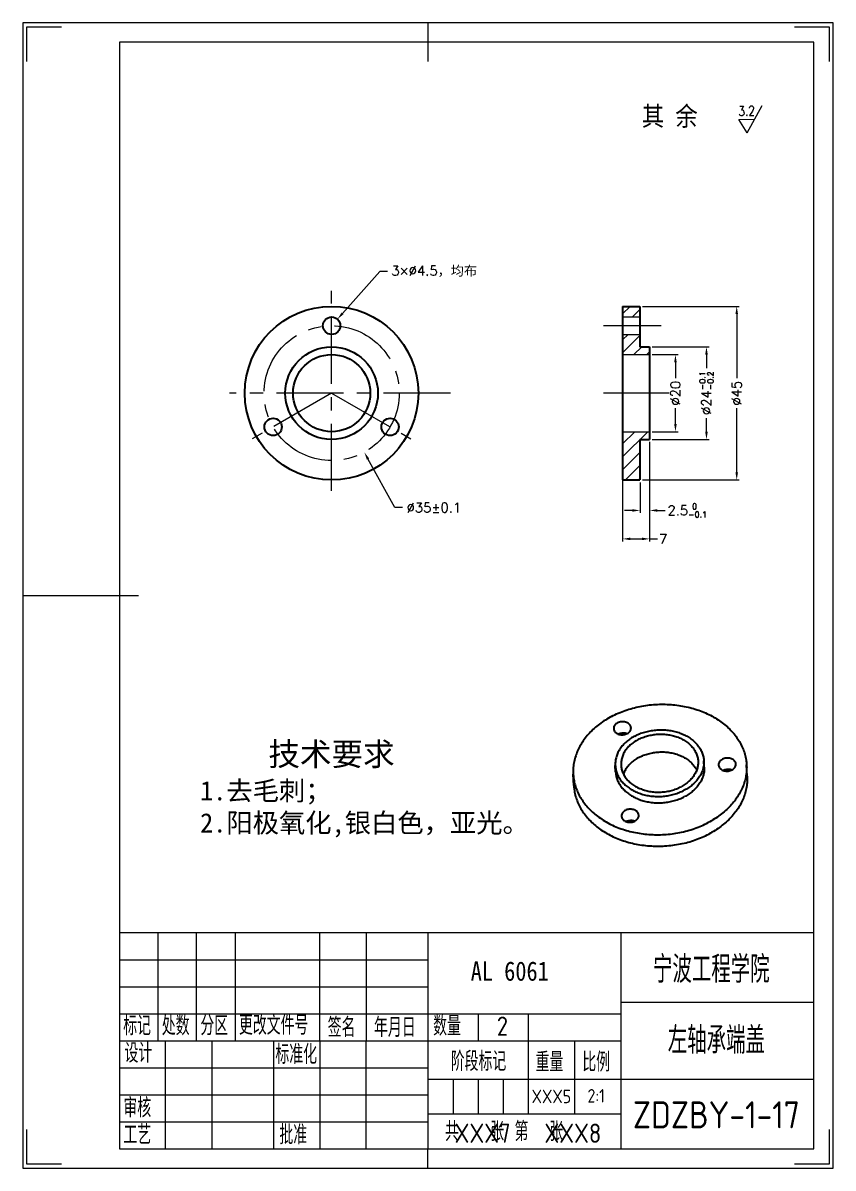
# Model space of a CAD drawing. Header units: millimetres. Extents: x 348 to 7549, y -2121 to -1262.
# Drawn here: x 6810.7 to 7020.7, y -2121.3 to -1824.3 of the extents above; entities that cross this region are included whole.
import ezdxf
from ezdxf.enums import TextEntityAlignment as Align

# ---------------------------------------------------------------- set-up
doc = ezdxf.new("R2010")
doc.units = ezdxf.units.MM
doc.header["$LTSCALE"] = 46.255
doc.header["$PDMODE"] = 3
doc.header["$PDSIZE"] = 8
doc.linetypes.add('CENTER', pattern=[0.6, 0.375, -0.075, 0.075, -0.075])
doc.layers.get('Defpoints').update_dxf_attribs({"linetype": 'CONTINUOUS'})
doc.layers.add('02___PRT_ALL_AXES', color=7, linetype='CONTINUOUS')
for name, color, linetype, lineweight in [('dim', 82, 'CONTINUOUS', 9), ('中心线', 2, 'CENTER', 13), ('剖面线', 4, 'CONTINUOUS', 13), ('图框_内框线', 5, 'CONTINUOUS', 13), ('图框_外框线', 7, 'CONTINUOUS', 13), ('图框_标题栏属性', 1, 'CONTINUOUS', 13), ('图框_标题栏文字', 6, 'CONTINUOUS', 13), ('图框_角线', 5, 'CONTINUOUS', 13), ('尺寸线', 80, 'CONTINUOUS', 13), ('文字', 3, 'CONTINUOUS', 13), ('粗实线', 7, 'CONTINUOUS', 20), ('细实线', 20, 'CONTINUOUS', 13)]:
    doc.layers.add(name, color=color, linetype=linetype, lineweight=lineweight)
doc.styles.add('ROMANC', font='romanc.shx', dxfattribs={"bigfont": 'gbcbig.shx'})
doc.styles.get("Standard").update_dxf_attribs({"font": 'txt', "width": 0.85, "bigfont": 'gbcbig.shx'})
doc.styles.add('TXT08', font='txt.shx', dxfattribs={"width": 0.8, "bigfont": 'gbcbig.shx'})
doc.styles.add('宋体', font='SimSun.ttf')
doc.styles.add('工程字', font='gbenor.shx', dxfattribs={"bigfont": 'gbcbig.shx'})
doc.dimstyles.new('YanXiu', dxfattribs={"dimtxt": 2.5, "dimasz": 2.2, "dimexe": 0.66, "dimexo": 0.66, "dimgap": 0.66, "dimtad": 0, "dimtoh": 1, "dimdsep": 46, "dimtxsty": 'ROMANC', "dimcen": 0, "dimclrd": 256, "dimclre": 131, "dimclrt": 42, "dimazin": 2, "dimtfac": 1, "dimtofl": 0, "dimtmove": 0, "dimatfit": 3, "dimfxl": 1, "dimlwd": 5, "dimlwe": 5, "dimarcsym": 0})

# ---------------------------------------------------------------- blocks, each defined once
blk = doc.blocks.new('*D172')
at = {"layer": 'Defpoints', "color": 0, "transparency": 16777216}
for p in [(6973.2, -1910.28), (6973.2, -1930.28), (6979.89, -1930.28)]:
    blk.add_point(p, dxfattribs=at)
at = {"layer": 'dim', "color": 131, "lineweight": 5, "transparency": 16777216}
for p, q in [((6973.86, -1910.28), (6980.55, -1910.28)), ((6973.86, -1930.28), (6980.55, -1930.28))]:
    blk.add_line(p, q, dxfattribs=at)
at = {"layer": 'dim', "lineweight": 5, "transparency": 16777216}
for p, q in [((6979.89, -1912.28), (6979.89, -1916.4)), ((6979.89, -1928.28), (6979.89, -1924.15))]:
    blk.add_line(p, q, dxfattribs=at)
at = {"layer": 'dim', "transparency": 16777216}
for points in [[(6979.55, -1912.28), (6980.22, -1912.28), (6979.89, -1910.28)], [(6979.55, -1928.28), (6980.22, -1928.28), (6979.89, -1930.28)]]:
    blk.add_solid(points, dxfattribs=at)
at = {"layer": 'dim', "color": 42, "transparency": 16777216, "insert": (6979.89, -1920.28), "char_height": 2.5, "attachment_point": 5, "rotation": 90, "style": 'ROMANC'}
blk.add_mtext('%%c20', dxfattribs=at)
blk = doc.blocks.new('*D173')
at = {"layer": 'Defpoints', "color": 0, "transparency": 16777216}
for p in [(6973.2, -1908.28), (6973.2, -1932.28), (6987.93, -1932.28)]:
    blk.add_point(p, dxfattribs=at)
at = {"layer": 'dim', "color": 131, "lineweight": 5, "transparency": 16777216}
for p, q in [((6973.86, -1908.28), (6988.59, -1908.28)), ((6973.86, -1932.28), (6988.59, -1932.28))]:
    blk.add_line(p, q, dxfattribs=at)
at = {"layer": 'dim', "lineweight": 5, "transparency": 16777216}
for p, q in [((6987.93, -1910.28), (6987.93, -1913.76)), ((6987.93, -1930.28), (6987.93, -1926.8))]:
    blk.add_line(p, q, dxfattribs=at)
at = {"layer": 'dim', "transparency": 16777216}
for points in [[(6987.6, -1910.28), (6988.26, -1910.28), (6987.93, -1908.28)], [(6987.6, -1930.28), (6988.26, -1930.28), (6987.93, -1932.28)]]:
    blk.add_solid(points, dxfattribs=at)
at = {"layer": 'dim', "color": 42, "transparency": 16777216, "insert": (6987.93, -1920.28), "char_height": 2.5, "attachment_point": 5, "rotation": 90, "style": 'ROMANC'}
blk.add_mtext('\\A1;%%c24{\\H1.500000;\\S-0.1^ -0.2;}', dxfattribs=at)
blk = doc.blocks.new('*D174')
at = {"layer": 'Defpoints', "color": 0, "transparency": 16777216}
for p in [(6970.7, -1897.78), (6970.7, -1942.78), (6995.77, -1942.78)]:
    blk.add_point(p, dxfattribs=at)
at = {"layer": 'dim', "color": 131, "lineweight": 5, "transparency": 16777216}
for p, q in [((6971.36, -1897.78), (6996.43, -1897.78)), ((6971.36, -1942.78), (6996.43, -1942.78))]:
    blk.add_line(p, q, dxfattribs=at)
at = {"layer": 'dim', "lineweight": 5, "transparency": 16777216}
for p, q in [((6995.77, -1899.78), (6995.77, -1916.4)), ((6995.77, -1940.78), (6995.77, -1924.15))]:
    blk.add_line(p, q, dxfattribs=at)
at = {"layer": 'dim', "transparency": 16777216}
for points in [[(6995.44, -1899.78), (6996.1, -1899.78), (6995.77, -1897.78)], [(6995.44, -1940.78), (6996.1, -1940.78), (6995.77, -1942.78)]]:
    blk.add_solid(points, dxfattribs=at)
at = {"layer": 'dim', "color": 42, "transparency": 16777216, "insert": (6995.77, -1920.28), "char_height": 2.5, "attachment_point": 5, "rotation": 90, "style": 'ROMANC'}
blk.add_mtext('%%c45', dxfattribs=at)
blk = doc.blocks.new('*D175')
at = {"layer": 'Defpoints', "color": 0, "transparency": 16777216}
for p in [(6973.2, -1932.28), (6970.7, -1942.78), (6973.2, -1950.7)]:
    blk.add_point(p, dxfattribs=at)
at = {"layer": 'dim', "color": 131, "lineweight": 5, "transparency": 16777216}
for p, q in [((6973.2, -1932.94), (6973.2, -1951.36)), ((6970.7, -1943.44), (6970.7, -1951.36))]:
    blk.add_line(p, q, dxfattribs=at)
at = {"layer": 'dim', "lineweight": 5, "transparency": 16777216}
for p, q in [((6968.7, -1950.7), (6966.7, -1950.7)), ((6975.2, -1950.7), (6977.2, -1950.7))]:
    blk.add_line(p, q, dxfattribs=at)
at = {"layer": 'dim', "transparency": 16777216}
for points in [[(6968.7, -1950.36), (6968.7, -1951.03), (6970.7, -1950.7)], [(6975.2, -1950.36), (6975.2, -1951.03), (6973.2, -1950.7)]]:
    blk.add_solid(points, dxfattribs=at)
at = {"layer": 'dim', "color": 42, "transparency": 16777216, "insert": (6982.94, -1950.7), "char_height": 2.5, "attachment_point": 5, "style": 'ROMANC'}
blk.add_mtext('\\A1;2.5{\\H1.500000;\\S 0^ -0.1;}', dxfattribs=at)
blk = doc.blocks.new('*D176')
at = {"layer": 'Defpoints', "color": 0, "transparency": 16777216}
for p in [(6966.2, -1930.28), (6973.2, -1932.28), (6973.2, -1958.08)]:
    blk.add_point(p, dxfattribs=at)
at = {"layer": 'dim', "color": 131, "lineweight": 5, "transparency": 16777216}
for p, q in [((6966.2, -1930.94), (6966.2, -1958.74)), ((6973.2, -1932.94), (6973.2, -1958.74))]:
    blk.add_line(p, q, dxfattribs=at)
at = {"layer": 'dim', "lineweight": 5, "transparency": 16777216}
for p, q in [((6968.2, -1958.08), (6971.2, -1958.08)), ((6973.2, -1958.08), (6975.2, -1958.08))]:
    blk.add_line(p, q, dxfattribs=at)
at = {"layer": 'dim', "transparency": 16777216}
for points in [[(6968.2, -1957.74), (6968.2, -1958.41), (6966.2, -1958.08)], [(6971.2, -1957.74), (6971.2, -1958.41), (6973.2, -1958.08)]]:
    blk.add_solid(points, dxfattribs=at)
at = {"layer": 'dim', "color": 42, "transparency": 16777216, "insert": (6976.69, -1958.08), "char_height": 2.5, "attachment_point": 5, "style": 'ROMANC'}
blk.add_mtext('7', dxfattribs=at)
blk = doc.blocks.new('*D177')
at = {"layer": 'Defpoints', "color": 0, "transparency": 16777216}
for p in [(6892.26, -1901.1), (6889.27, -1904.46)]:
    blk.add_point(p, dxfattribs=at)
at = {"layer": 'dim', "lineweight": 5, "transparency": 16777216}
for p, q in [((6903.27, -1888.7), (6893.59, -1899.6)), ((6905.27, -1888.7), (6903.27, -1888.7))]:
    blk.add_line(p, q, dxfattribs=at)
at = {"layer": 'dim', "transparency": 16777216}
blk.add_solid([(6893.34, -1899.38), (6893.84, -1899.82), (6892.26, -1901.1)], dxfattribs=at)
at = {"layer": 'dim', "color": 42, "transparency": 16777216, "insert": (6917.36, -1888.7), "char_height": 2.5, "attachment_point": 5, "style": 'ROMANC'}
blk.add_mtext('3×∅4.5{\\fFangSong|b0|i0|c134|p49;，均布}', dxfattribs=at)
blk = doc.blocks.new('*D178')
at = {"layer": 'Defpoints', "color": 0, "transparency": 16777216}
for p in [(6882.31, -1904.96), (6899.23, -1935.6)]:
    blk.add_point(p, dxfattribs=at)
at = {"layer": 'dim', "lineweight": 5, "transparency": 16777216}
for p, q in [((6907.17, -1949.97), (6900.19, -1937.35)), ((6909.17, -1949.97), (6907.17, -1949.97))]:
    blk.add_line(p, q, dxfattribs=at)
at = {"layer": 'dim', "transparency": 16777216}
blk.add_solid([(6900.49, -1937.19), (6899.9, -1937.51), (6899.23, -1935.6)], dxfattribs=at)
at = {"layer": 'dim', "color": 42, "transparency": 16777216, "insert": (6917.27, -1949.97), "char_height": 2.5, "attachment_point": 5, "style": 'ROMANC'}
blk.add_mtext('\\A1;∅35±0.1', dxfattribs=at)

msp = doc.modelspace()

# ---------------------------------------------------------------- linework, layer by layer
at = {"layer": '02___PRT_ALL_AXES', "color": 7, "linetype": 'Continuous'}
for p, q in [((6966.19763, -1897.7788), (6966.19763, -1942.7788)), ((6966.19763, -1897.7788), (6970.69763, -1897.7788)), ((6970.69763, -1897.7788), (6970.69763, -1908.2788)), ((6970.69763, -1908.2788), (6973.19763, -1908.2788)), ((6973.19763, -1908.2788), (6973.19763, -1932.2788)), ((6970.69763, -1932.2788), (6973.19763, -1932.2788)), ((6970.69763, -1932.2788), (6970.69763, -1942.7788)), ((6966.19763, -1942.7788), (6970.69763, -1942.7788)), ((6987.34682, -2017.27171), (6987.25914, -2015.62388)), ((6953.55267, -2022.04437), (6953.39485, -2019.07826)), ((6964.37931, -2018.49379), (6964.29163, -2016.84595)), ((6998.4891, -2019.65334), (6998.33128, -2016.68724))]:
    msp.add_line(p, q, dxfattribs=at)
for centre, radius in [((6890.76647, -1920.2788), 22.5), ((6890.76647, -1902.7788), 2.25), ((6890.76647, -1920.2788), 12), ((6890.76647, -1920.2788), 10), ((6875.61102, -1929.0288), 2.25), ((6905.92191, -1929.0288), 2.25)]:
    msp.add_circle(centre, radius, dxfattribs=at)
for points, start_tangent, end_tangent in [([(6963.35506, -2004.1177), (6965.08044, -2003.29105), (6966.89263, -2002.58188), (6968.77705, -2001.9959), (6970.71852, -2001.53784), (6972.70141, -2001.21138), (6974.70976, -2001.01914), (6976.72739, -2000.96268), (6978.73807, -2001.04245), (6980.72559, -2001.25781), (6982.67397, -2001.60702), (6984.56751, -2002.08728), (6986.39097, -2002.69471), (6988.12966, -2003.42442), (6989.76959, -2004.27055), (6991.29755, -2005.22627), (6992.70124, -2006.2839), (6993.96936, -2007.43491), (6995.0917, -2008.67005), (6996.05922, -2009.97935), (6996.86413, -2011.3523), (6997.49996, -2012.77782), (6997.96158, -2014.24444), (6998.24527, -2015.74036), (6998.33127, -2016.68736)], (0.884814875, 0.46594274), (0.053144461, -0.998586835)), ([(6963.35506, -2004.1177), (6961.73039, -2005.05518), (6960.2195, -2006.09594), (6958.83457, -2007.2316), (6957.58674, -2008.45302), (6956.48607, -2009.75036), (6955.5414, -2011.11318), (6954.76035, -2012.5305), (6954.14921, -2013.99092), (6953.7129, -2015.48267), (6953.45493, -2016.99374), (6953.37737, -2018.51198), (6953.39485, -2019.07814)], (-0.884814875, -0.46594274), (0.053144461, -0.998586835)), ([(6964.88381, -2005.8001), (6964.47297, -2006.07559), (6964.15869, -2006.41506), (6963.95925, -2006.7988), (6963.88623, -2007.20449), (6963.88782, -2007.29577)], (-0.884814875, -0.46594274), (0.053604594, -0.99856224)), ([(6963.88782, -2007.29577), (6963.94388, -2007.60856), (6964.12884, -2007.98752), (6964.43038, -2008.31936), (6964.83096, -2008.58479), (6965.3073, -2008.76838), (6965.83172, -2008.85945), (6966.37375, -2008.85273), (6966.90188, -2008.7486), (6967.38541, -2008.55311)], (0.053604594, -0.99856224), (0.884814875, 0.46594274)), ([(6968.3814, -2007.05743), (6968.32535, -2006.74464), (6968.14038, -2006.36568), (6967.83885, -2006.03384), (6967.43827, -2005.76841), (6966.96193, -2005.58483), (6966.43751, -2005.49375), (6965.89548, -2005.50047), (6965.36735, -2005.6046), (6964.88381, -2005.8001)], (-0.053604594, 0.99856224), (-0.884814875, -0.46594274)), ([(6967.38541, -2008.55311), (6967.79626, -2008.27762), (6968.11054, -2007.93814), (6968.30998, -2007.5544), (6968.383, -2007.14871), (6968.3814, -2007.05743)], (0.884814875, 0.46594274), (-0.053604594, 0.99856224)), ([(6969.3824, -2009.19945), (6970.62984, -2008.62457), (6971.95843, -2008.16971), (6973.34721, -2007.84205), (6974.77429, -2007.64674), (6976.21715, -2007.58688), (6977.65305, -2007.6634), (6979.05934, -2007.8751), (6980.41383, -2008.21864), (6981.69518, -2008.6886), (6982.88316, -2009.27757), (6983.95905, -2009.97626), (6984.90588, -2010.77365), (6985.70872, -2011.65718), (6986.3549, -2012.61289), (6986.83424, -2013.62573), (6987.13917, -2014.67971), (6987.25914, -2015.62411)], (0.884814875, 0.46594274), (0.053175293, -0.998585193)), ([(6969.3824, -2009.19945), (6968.23578, -2009.88528), (6967.20807, -2010.67124), (6966.31547, -2011.54496), (6965.57205, -2012.49263), (6964.98955, -2013.49932), (6964.57715, -2014.54916), (6964.34135, -2015.62558), (6964.28587, -2016.71161), (6964.29162, -2016.84572)], (-0.884814875, -0.46594274), (0.053175293, -0.998585193)), ([(6967.26193, -2008.59427), (6967.11975, -2008.55093), (6966.59533, -2008.45985), (6966.0533, -2008.46657), (6965.52517, -2008.57071), (6965.16435, -2008.70579)], (-0.947877332, 0.31863547), (-0.908720456, -0.417405237)), ([(6970.21627, -2010.11712), (6969.13718, -2010.76961), (6968.18175, -2011.52391), (6967.36777, -2012.36597), (6966.71042, -2013.2801), (6966.22192, -2014.24928), (6965.91139, -2015.25544), (6965.78461, -2016.27985), (6965.78955, -2016.76621)], (-0.884814875, -0.46594274), (0.053142821, -0.998586922)), ([(6970.21627, -2010.11712), (6971.39891, -2009.57858), (6972.66308, -2009.16405), (6973.98523, -2008.88123), (6975.34072, -2008.73539), (6976.70431, -2008.72926), (6978.0506, -2008.86294), (6979.3545, -2009.13395), (6980.59173, -2009.53724), (6981.73924, -2010.06529), (6982.77565, -2010.70827), (6983.68167, -2011.4542), (6984.4404, -2012.28919), (6985.03772, -2013.19768), (6985.46251, -2014.16275), (6985.70684, -2015.16641), (6985.76122, -2015.70362)], (0.884814875, 0.46594274), (0.053142821, -0.998586922)), ([(6970.46177, -2014.73105), (6971.64442, -2014.19252), (6972.90859, -2013.77799), (6974.23073, -2013.49517), (6975.58622, -2013.34933), (6976.94981, -2013.3432), (6978.2961, -2013.47688), (6979.6, -2013.74789), (6980.83723, -2014.15118), (6981.98474, -2014.67923), (6983.02116, -2015.32221), (6983.92717, -2016.06814), (6984.68591, -2016.90313), (6985.28323, -2017.81162), (6985.39883, -2018.03386)], (0.884814875, 0.46594274), (0.443790449, -0.896130592)), ([(6970.46177, -2014.73105), (6969.38268, -2015.38355), (6968.42725, -2016.13785), (6967.61328, -2016.97991), (6966.95592, -2017.89404), (6966.46743, -2018.86322), (6966.39969, -2019.0381)], (-0.884814875, -0.46594274), (-0.347267989, -0.937765932)), ([(6985.76122, -2015.70362), (6985.76616, -2016.18998), (6985.63938, -2017.21439), (6985.32884, -2018.22055), (6984.84035, -2019.18973), (6984.18299, -2020.10386), (6983.36902, -2020.94592), (6982.41358, -2021.70022), (6981.3345, -2022.35271)], (0.053142821, -0.998586922), (-0.884814875, -0.46594274)), ([(6987.25914, -2015.62411), (6987.26489, -2015.75822), (6987.20941, -2016.84425), (6986.97361, -2017.92067), (6986.56121, -2018.97051), (6985.97871, -2019.9772), (6985.2353, -2020.92487), (6984.3427, -2021.79859), (6983.31498, -2022.58455), (6982.16836, -2023.27038)], (0.053175293, -0.998585193), (-0.884814875, -0.46594274)), ([(6992.0631, -2015.23122), (6991.65226, -2015.50671), (6991.33798, -2015.84618), (6991.13854, -2016.22992), (6991.06552, -2016.63561), (6991.06712, -2016.72689)], (-0.884814875, -0.46594274), (0.053604594, -0.99856224)), ([(6995.56069, -2016.48856), (6995.50464, -2016.17577), (6995.31968, -2015.7968), (6995.01814, -2015.46496), (6994.61756, -2015.19954), (6994.14122, -2015.01595), (6993.6168, -2014.92487), (6993.07477, -2014.93159), (6992.54664, -2015.03573), (6992.0631, -2015.23122)], (-0.053604594, 0.99856224), (-0.884814875, -0.46594274)), ([(6994.56471, -2017.98423), (6994.97555, -2017.70874), (6995.28983, -2017.36926), (6995.48927, -2016.98553), (6995.56229, -2016.57984), (6995.56069, -2016.48856)], (0.884814875, 0.46594274), (-0.053604594, 0.99856224)), ([(6953.39485, -2019.07814), (6953.48086, -2020.02514), (6953.76455, -2021.52106), (6954.22617, -2022.98768), (6954.86199, -2024.4132), (6955.66691, -2025.78615), (6956.63443, -2027.09545), (6957.75677, -2028.33059), (6959.02489, -2029.4816), (6960.42858, -2030.53923), (6961.95654, -2031.49495), (6963.59647, -2032.34108), (6965.33516, -2033.07079), (6967.15862, -2033.67822), (6969.05215, -2034.15848), (6971.00053, -2034.50769), (6972.98806, -2034.72305), (6974.99873, -2034.80282), (6977.01637, -2034.74636), (6979.02471, -2034.55412), (6981.00761, -2034.22766), (6982.94908, -2033.7696), (6984.8335, -2033.18362), (6986.64569, -2032.47445), (6988.37107, -2031.6478)], (0.053144461, -0.998586835), (0.884814875, 0.46594274)), ([(6964.29162, -2016.84572), (6964.41159, -2017.79012), (6964.71653, -2018.8441), (6965.19586, -2019.85694), (6965.84205, -2020.81265), (6966.64488, -2021.69618), (6967.59171, -2022.49357), (6968.6676, -2023.19226), (6969.85559, -2023.78123), (6971.13694, -2024.25119), (6972.49143, -2024.59473), (6973.89772, -2024.80643), (6975.33361, -2024.88295), (6976.77648, -2024.82309), (6978.20355, -2024.62778), (6979.59234, -2024.30012), (6980.92092, -2023.84526), (6982.16836, -2023.27038)], (0.053175293, -0.998585193), (0.884814875, 0.46594274)), ([(6964.3793, -2018.49356), (6964.49927, -2019.43795), (6964.80421, -2020.49194), (6965.28354, -2021.50477), (6965.92972, -2022.46049), (6966.73256, -2023.34401), (6967.67939, -2024.14141), (6968.75528, -2024.8401), (6969.94327, -2025.42907), (6971.22462, -2025.89903), (6972.57911, -2026.24257), (6973.9854, -2026.45427), (6975.42129, -2026.53079), (6976.86416, -2026.47092), (6978.29123, -2026.27562), (6979.68002, -2025.94795), (6981.0086, -2025.4931), (6982.25604, -2024.91822)], (0.053175293, -0.998585193), (0.884814875, 0.46594274)), ([(6965.78955, -2016.76621), (6965.84393, -2017.30342), (6966.08826, -2018.30708), (6966.51304, -2019.27215), (6967.11036, -2020.18064), (6967.8691, -2021.01563), (6968.77511, -2021.76156), (6969.81153, -2022.40454), (6970.95904, -2022.93259), (6972.19627, -2023.33588), (6973.50017, -2023.60689), (6974.84646, -2023.74057), (6976.21005, -2023.73444), (6977.56554, -2023.5886), (6978.88768, -2023.30578), (6980.15185, -2022.89125), (6981.3345, -2022.35271)], (0.053142821, -0.998586922), (0.884814875, 0.46594274)), ([(6987.34682, -2017.27194), (6987.35257, -2017.40606), (6987.29709, -2018.49209), (6987.06129, -2019.56851), (6986.64889, -2020.61834), (6986.06639, -2021.62504), (6985.32298, -2022.57271), (6984.43038, -2023.44642), (6983.40266, -2024.23239), (6982.25604, -2024.91822)], (0.053175293, -0.998585193), (-0.884814875, -0.46594274)), ([(6998.33127, -2016.68736), (6998.34876, -2017.25352), (6998.2712, -2018.77176), (6998.01323, -2020.28283), (6997.57691, -2021.77458), (6996.96577, -2023.235), (6996.18473, -2024.65232), (6995.24006, -2026.01514), (6994.13938, -2027.31248), (6992.89156, -2028.5339), (6991.50662, -2029.66956), (6989.99574, -2030.71032), (6988.37107, -2031.6478)], (0.053144461, -0.998586835), (-0.884814875, -0.46594274)), ([(6991.06712, -2016.72689), (6991.12317, -2017.03968), (6991.30813, -2017.41865), (6991.60967, -2017.75049), (6992.01025, -2018.01591), (6992.48659, -2018.1995), (6993.01101, -2018.29058), (6993.55304, -2018.28385), (6994.08117, -2018.17972), (6994.56471, -2017.98423)], (0.053604594, -0.99856224), (0.884814875, 0.46594274)), ([(6994.44122, -2018.02539), (6994.29904, -2017.98205), (6993.77462, -2017.89097), (6993.23259, -2017.8977), (6992.70447, -2018.00183), (6992.34364, -2018.13691)], (-0.947877332, 0.31863547), (-0.908720456, -0.417405237)), ([(6953.55268, -2022.04424), (6953.63868, -2022.99125), (6953.92237, -2024.48716), (6954.38399, -2025.95379), (6955.01982, -2027.37931), (6955.82473, -2028.75225), (6956.79225, -2030.06156), (6957.91459, -2031.29669), (6959.18271, -2032.4477), (6960.5864, -2033.50533), (6962.11436, -2034.46105), (6963.75429, -2035.30718), (6965.49298, -2036.0369), (6967.31644, -2036.64433), (6969.20998, -2037.12458), (6971.15835, -2037.4738), (6973.14588, -2037.68915), (6975.15656, -2037.76893), (6977.17419, -2037.71246), (6979.18254, -2037.52023), (6981.16543, -2037.19376), (6983.1069, -2036.7357), (6984.99132, -2036.14973), (6986.80351, -2035.44056), (6988.52889, -2034.6139)], (0.053144461, -0.998586835), (0.884814875, 0.46594274)), ([(6998.4891, -2019.65346), (6998.50658, -2020.21963), (6998.42902, -2021.73786), (6998.17105, -2023.24893), (6997.73474, -2024.74069), (6997.1236, -2026.2011), (6996.34255, -2027.61842), (6995.39788, -2028.98124), (6994.29721, -2030.27858), (6993.04938, -2031.5), (6991.66445, -2032.63566), (6990.15356, -2033.67642), (6988.52889, -2034.6139)], (0.053144461, -0.998586835), (-0.884814875, -0.46594274)), ([(6966.88987, -2028.48742), (6966.47902, -2028.76291), (6966.16475, -2029.10239), (6965.9653, -2029.48612), (6965.89228, -2029.89181), (6965.89388, -2029.98309)], (-0.884814875, -0.46594274), (0.053604594, -0.99856224)), ([(6970.38746, -2029.74476), (6970.33141, -2029.43197), (6970.14644, -2029.053), (6969.84491, -2028.72116), (6969.44433, -2028.45574), (6968.96799, -2028.27215), (6968.44356, -2028.18107), (6967.90154, -2028.1878), (6967.37341, -2028.29193), (6966.88987, -2028.48742)], (-0.053604594, 0.99856224), (-0.884814875, -0.46594274)), ([(6965.89388, -2029.98309), (6965.94993, -2030.29588), (6966.1349, -2030.67485), (6966.43643, -2031.00669), (6966.83701, -2031.27211), (6967.31336, -2031.4557), (6967.83778, -2031.54678), (6968.3798, -2031.54006), (6968.90793, -2031.43592), (6969.39147, -2031.24043)], (0.053604594, -0.99856224), (0.884814875, 0.46594274)), ([(6969.26798, -2031.28159), (6969.12581, -2031.23826), (6968.60139, -2031.14718), (6968.05936, -2031.1539), (6967.53123, -2031.25803), (6967.17041, -2031.39311)], (-0.947877332, 0.31863547), (-0.908720456, -0.417405237)), ([(6969.39147, -2031.24043), (6969.80232, -2030.96494), (6970.11659, -2030.62547), (6970.31604, -2030.24173), (6970.38906, -2029.83604), (6970.38746, -2029.74476)], (0.884814875, 0.46594274), (-0.053604594, 0.99856224))]:
    msp.add_spline(points, degree=3, dxfattribs=dict(at, start_tangent=start_tangent, end_tangent=end_tangent))
at = {"layer": 'dim'}
for p, q in [((6998.44143, -1852.73425), (7002.34928, -1845.65879)), ((6996.35463, -1849.27323), (7000.39536, -1849.19652)), ((6998.44143, -1852.73425), (6996.35463, -1849.27323))]:
    msp.add_line(p, q, dxfattribs=at)
at = {"layer": '中心线'}
for p, q in [((6890.76647, -1945.61783), (6890.76647, -1893.7788)), ((6976.19763, -1902.7788), (6961.19763, -1902.7788)), ((6921.56892, -1920.2788), (6864.26647, -1920.2788)), ((6890.76647, -1920.2788), (6870.19836, -1932.1538)), ((6890.76647, -1920.2788), (6911.33457, -1932.1538)), ((6978.19763, -1920.2788), (6961.19763, -1920.2788))]:
    msp.add_line(p, q, dxfattribs=at)
msp.add_circle((6890.76647, -1920.2788), 17.5, dxfattribs=at)
at = {"layer": '剖面线'}
for p, q in [((6966.19763, -1899.74632), (6968.16515, -1897.7788)), ((6968.78275, -1900.5288), (6970.69763, -1898.61392)), ((6966.19763, -1906.48152), (6967.65035, -1905.0288)), ((6966.19763, -1909.84911), (6970.69763, -1905.34911)), ((6969.13554, -1910.2788), (6971.13554, -1908.2788)), ((6972.50313, -1910.2788), (6973.19763, -1909.5843)), ((6966.19763, -1933.42228), (6969.34111, -1930.2788)), ((6966.19763, -1936.78988), (6972.70871, -1930.2788)), ((6966.19763, -1940.15748), (6970.69763, -1935.65748)), ((6966.9439, -1942.7788), (6970.69763, -1939.02507)), ((6970.3115, -1942.7788), (6970.69763, -1942.39267))]:
    msp.add_line(p, q, dxfattribs=at)
at = {"layer": '图框_内框线'}
for points in [[(6915.74795, -1824.25676), (6915.74795, -1834.25676)], [(6810.74795, -1972.75676), (6840.74795, -1972.75676)], [(7015.74795, -2060.25676), (6835.74795, -2060.25676), (6835.74795, -2116.25676), (7015.74795, -2116.25676), (7015.74795, -2060.25676)], [(6915.74795, -2121.25676), (6915.74795, -2116.25676)]]:
    msp.add_lwpolyline(points, dxfattribs=at)
msp.add_lwpolyline([(6835.74795, -2116.25676), (7015.74795, -2116.25676), (7015.74795, -1829.25676), (6835.74795, -1829.25676)], close=True, dxfattribs=at)
at = {"layer": '图框_外框线'}
msp.add_lwpolyline([(6810.74795, -2121.25676), (7020.74795, -2121.25676), (7020.74795, -1824.25676), (6810.74795, -1824.25676)], close=True, dxfattribs=at)
at = {"layer": '图框_角线', "flags": 128}
for points in [[(6811.74795, -1834.25676), (6811.74795, -1825.25676), (6820.74795, -1825.25676)], [(7010.74795, -1825.25676), (7019.74795, -1825.25676), (7019.74795, -1834.25676)], [(6820.74795, -2120.25676), (6811.74795, -2120.25676), (6811.74795, -2111.25676)], [(7019.74795, -2111.25676), (7019.74795, -2120.25676), (7010.74795, -2120.25676)]]:
    msp.add_lwpolyline(points, dxfattribs=at)
at = {"layer": '尺寸线'}
for p, q in [((6845.74795, -2060.25676), (6845.74795, -2088.25676)), ((6855.74795, -2088.25676), (6855.74795, -2060.25676)), ((6865.74795, -2060.25676), (6865.74795, -2088.25676)), ((6887.74795, -2088.25676), (6887.74795, -2060.25676)), ((6899.74795, -2060.25676), (6899.74795, -2088.25676)), ((6915.74795, -2060.25676), (6915.74795, -2116.25676)), ((6965.74795, -2060.25676), (6965.74795, -2116.25676)), ((6835.74795, -2067.25676), (6915.74795, -2067.25676)), ((6835.74795, -2074.25676), (6915.74795, -2074.25676)), ((6965.74795, -2078.25676), (7015.74795, -2078.25676)), ((6835.74795, -2081.25676), (6965.74795, -2081.25676)), ((6928.74795, -2081.25676), (6928.74795, -2088.25676)), ((6941.74795, -2081.25676), (6941.74795, -2107.25676)), ((6835.74795, -2088.25676), (6965.74795, -2088.25676)), ((6847.74795, -2116.25676), (6847.74795, -2088.25676)), ((6859.74795, -2088.25676), (6859.74795, -2116.25676)), ((6875.74795, -2116.25676), (6875.74795, -2088.25676)), ((6887.74795, -2088.25676), (6887.74795, -2116.25676)), ((6899.74795, -2116.25676), (6899.74795, -2088.25676)), ((6953.74795, -2088.25676), (6953.74795, -2107.25676)), ((6835.74795, -2095.25676), (6915.74795, -2095.25676)), ((7015.74795, -2098.25676), (6915.74795, -2098.25676)), ((6922.24795, -2098.25676), (6922.24795, -2107.25676)), ((6928.74795, -2098.25676), (6928.74795, -2107.25676)), ((6935.24795, -2098.25676), (6935.24795, -2107.25676)), ((6835.74795, -2102.25676), (6915.74795, -2102.25676)), ((6965.74795, -2107.25676), (6915.74795, -2107.25676)), ((6835.74795, -2109.25676), (6915.74795, -2109.25676))]:
    msp.add_line(p, q, dxfattribs=at)
at = {"layer": '粗实线'}
for p, q in [((6966.19763, -1900.5288), (6970.69763, -1900.5288)), ((6966.19763, -1905.0288), (6970.69763, -1905.0288)), ((6966.19763, -1910.2788), (6973.19763, -1910.2788)), ((6966.19763, -1930.2788), (6973.19763, -1930.2788))]:
    msp.add_line(p, q, dxfattribs=at)

# ---------------------------------------------------------------- texts
at = {"layer": 'dim', "style": 'TXT08', "width": 0.8}
msp.add_text('3.2', height=2.5, rotation=1.0876714, dxfattribs=at).set_placement((6998.33403, -1847.07723), align=Align.MIDDLE)
at = {"layer": '中心线', "insert": (6849.87134, -2010.88657), "char_height": 8, "width": 96.5820097, "attachment_point": 1, "style": '宋体'}
msp.add_mtext('{\\H0.75x;      技术要求\\P\\H0.83333x;  1.去毛刺；\\P  2.阳极氧化,银白色\\H1x;，亚光。}', dxfattribs=at)
at = {"layer": '图框_标题栏属性', "style": '工程字'}
for tag, text, p in [('宁波工程学院', 'xxx2', (6989.18049, -2069.32496)), ('左轴承端盖', 'xxx3', (6990.49501, -2087.72343)), ('ZDZBY-1-17', 'xxx4', (6990.49501, -2107.43608))]:
    msp.add_attdef(tag, text=text, height=7, dxfattribs=at).set_placement(p, align=Align.MIDDLE)
for tag, text, height, p in [('XXX5', 'xxx5', 3.5, (6947.72628, -2102.67294)), ('2:1', 'xxx6', 3.5, (6959.34848, -2102.51391)), ('XXX7', 'xxx7', 5, (6929.89497, -2112.21422)), ('XXX8', 'xxx8', 5, (6953.29857, -2112.21422))]:
    msp.add_attdef(tag, text=text, height=height, dxfattribs=at).set_placement(p, align=Align.MIDDLE_CENTER)
at = {"layer": '图框_标题栏文字', "style": '工程字'}
for s, p in [('标记', (6836.74795, -2086.81804)), ('处数', (6846.74795, -2086.81804)), ('分区', (6856.74795, -2086.81804)), ('更改文件号', (6866.74795, -2086.66963)), ('签名', (6889.74795, -2087.25676)), ('年月日', (6901.74795, -2087.25676)), ('数量', (6917.08258, -2086.90829)), ('2', (6933.58823, -2086.95146)), ('设计', (6837.08258, -2093.90829)), ('标准化', (6876.18697, -2094.25676)), ('阶段标记', (6921.63873, -2096.05676)), ('重量', (6943.63873, -2096.25676)), ('比例', (6955.74795, -2096.25676)), ('审核', (6836.79303, -2108.10837)), ('工艺', (6836.79303, -2115.10837)), ('批准', (6877.21798, -2115.10837)), ('共   张 第  张', (6920.14868, -2114.25676))]:
    msp.add_text(s, height=5, dxfattribs=at).set_placement(p)
at = {"layer": '文字', "insert": (6971.16923, -1845.9347), "char_height": 5, "width": 46.5466241, "attachment_point": 1}
msp.add_mtext('{\\fSimSun|b0|i0|c134|p2;其 余} ', dxfattribs=at)
at = {"layer": '细实线', "insert": (6926.82131, -2067.66881), "char_height": 5, "width": 34.3182427, "attachment_point": 1}
msp.add_mtext('{\\fFangSong|b0|i0|c134|p49;AL 6061}', dxfattribs=at)

# ---------------------------------------------------------------- dimensions: what is measured, and where the dimension line sits
at = {"layer": 'dim'}
dim = msp.add_diameter_dim_2p(p1=(6889.27281, -1904.4615), p2=(6892.26012, -1901.0961), text='3×<>{\\fFangSong|b0|i0|c134|p49;，均布}', dimstyle='YanXiu', override={"dimasz": 2}, dxfattribs=at)
dim.commit()
dim.dimension.update_dxf_attribs({"geometry": '*D177', "text_midpoint": (6917.35723, -1888.69743), "dimtype": 163})
for base, p1, p2, override, picture, middle in [((6995.76941, -1942.7788), (6970.69763, -1897.7788), (6970.69763, -1942.7788), {"dimasz": 2}, '*D174', (6995.76941, -1920.2788)), ((6987.93049, -1932.2788), (6973.19763, -1908.2788), (6973.19763, -1932.2788), {"dimasz": 2, "dimgap": 0.66, "dimtol": 1, "dimlim": 0, "dimtp": -0.1, "dimtm": 0.2, "dimtfac": 0.6, "dimtdec": 3, "dimtolj": 1}, '*D173', (6987.93049, -1920.2788)), ((6979.88636, -1930.2788), (6973.19763, -1910.2788), (6973.19763, -1930.2788), {"dimasz": 2}, '*D172', (6979.88636, -1920.2788))]:
    dim = msp.add_linear_dim(base=base, p1=p1, p2=p2, angle=90, text='%%c<>', dimstyle='YanXiu', override=override, dxfattribs=at)
    dim.commit()
    dim.dimension.update_dxf_attribs({"geometry": picture, "text_midpoint": middle})
dim = msp.add_diameter_dim_2p(p1=(6882.30519, -1904.96029), p2=(6899.22774, -1935.59731), dimstyle='YanXiu', override={"dimasz": 2, "dimgap": 0.66, "dimtol": 1, "dimlim": 0, "dimtp": 0.1, "dimtm": 0.1, "dimtfac": 1, "dimtdec": 3, "dimtolj": 1}, dxfattribs=at)
dim.commit()
dim.dimension.update_dxf_attribs({"geometry": '*D178', "text_midpoint": (6917.26799, -1949.97167), "dimtype": 163})
for base, p1, override, picture, middle in [((6973.19763, -1958.07757), (6966.19763, -1930.2788), {"dimasz": 2}, '*D176', (6976.69097, -1958.07757)), ((6973.19763, -1950.69781), (6970.69763, -1942.7788), {"dimasz": 2, "dimgap": 0.66, "dimtol": 1, "dimlim": 0, "dimtp": 0, "dimtm": 0.1, "dimtfac": 0.6, "dimtdec": 3, "dimtolj": 1}, '*D175', (6982.94097, -1950.69781))]:
    dim = msp.add_linear_dim(base=base, p1=p1, p2=(6973.19763, -1932.2788), dimstyle='YanXiu', override=override, dxfattribs=at)
    dim.commit()
    dim.dimension.update_dxf_attribs({"geometry": picture, "text_midpoint": middle})

doc.saveas('drawing.dxf')
